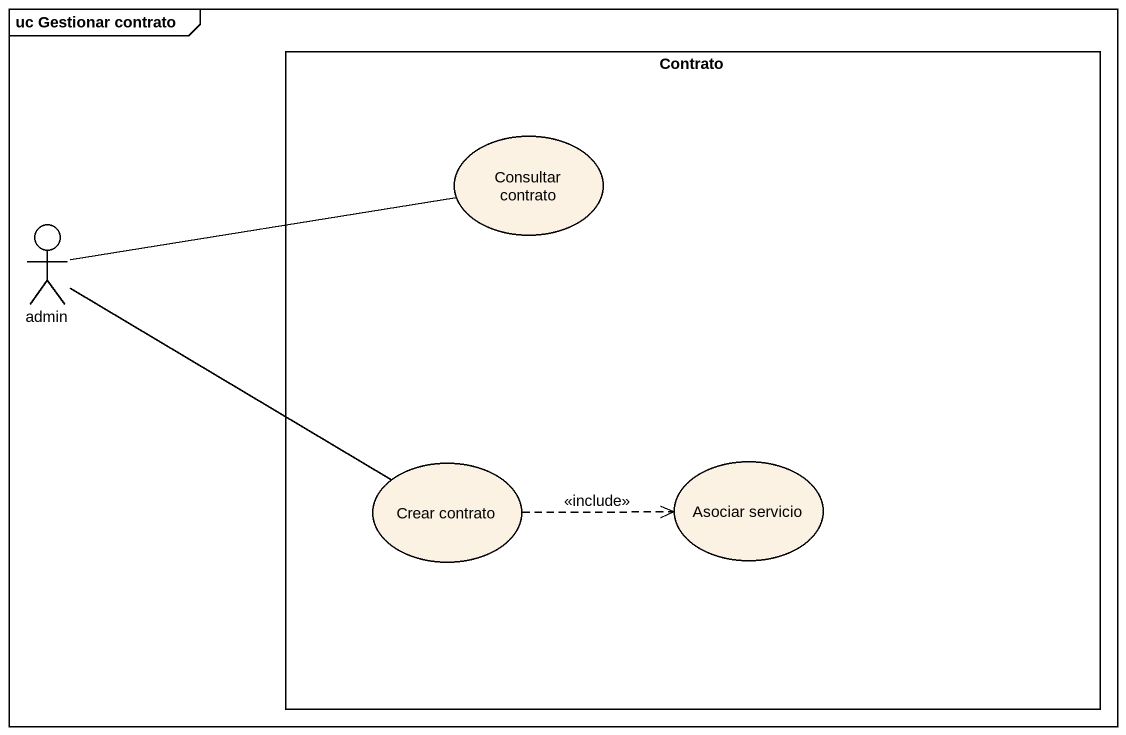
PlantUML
@startuml
mainframe uc Gestionar contrato
rectangle Contrato {
  usecase "Consultar contrato" as Consultar_contrato
  usecase "Crear contrato" as Crear_contrato
  usecase "Asociar servicio" as Asociar_servicio
}
actor admin
admin -right- Consultar_contrato
admin -right- Crear_contrato
Crear_contrato .right.> Asociar_servicio : <<include>>
@enduml
